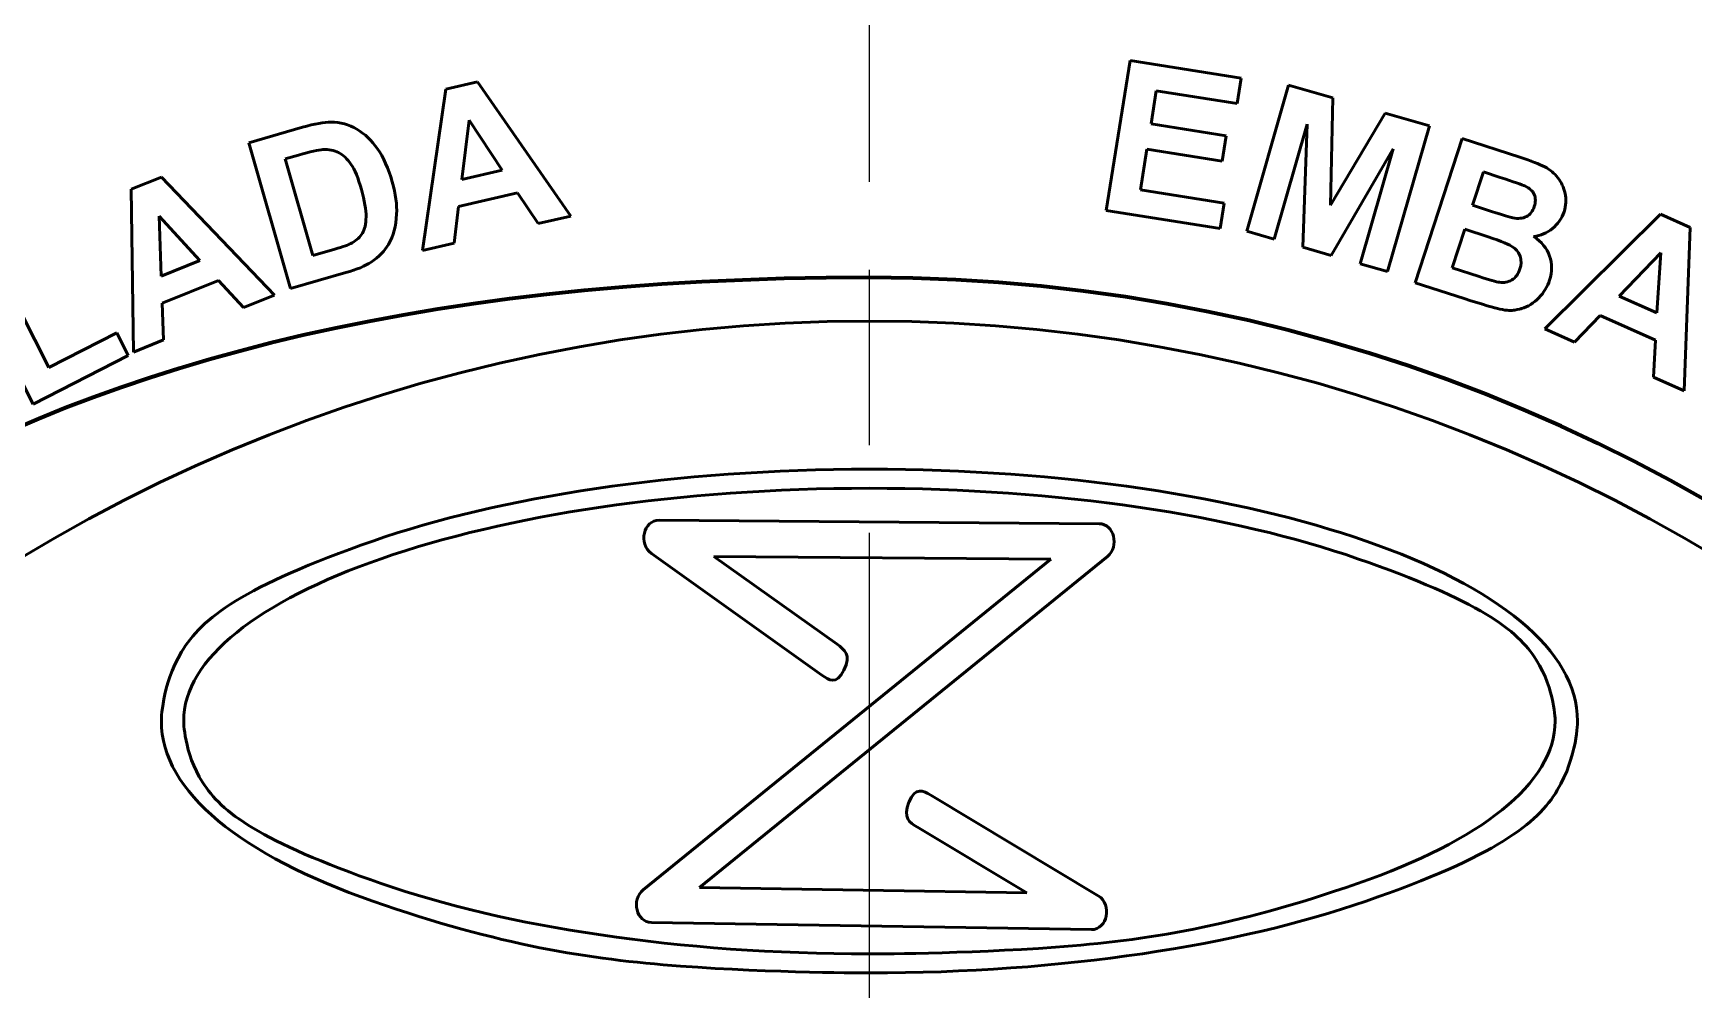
# Model space of a CAD drawing. Extents: x 0 to 988, y 0 to 594.
# Drawn here: x 518.47 to 561.07, y 317.74 to 342.27 of the extents above; entities that cross this region are included whole.
import ezdxf

# ---------------------------------------------------------------- set-up
doc = ezdxf.new("R2010")
doc.units = 0
doc.header["$LTSCALE"] = 1.5
doc.linetypes.add('AM_ISO08W050', pattern=[18, 12, -1.5, 3, -1.5])
doc.layers.add('AM_0', color=7, linetype='CONTINUOUS', lineweight=50)
doc.layers.add('AM_7', color=4, linetype='AM_ISO08W050', lineweight=25)

msp = doc.modelspace()

# ---------------------------------------------------------------- linework, layer by layer
at = {"layer": 'AM_0'}
for radius in [60.3, 54.175, 42.004]:
    msp.add_circle((539.921, 292.885), radius, dxfattribs=at)
at = {"layer": 'AM_0', "color": 7}
for points in [[(545.997, 337.729), (545.997, 337.729), (546.606, 341.572), (546.606, 341.572)], [(546.606, 341.572), (546.606, 341.572), (549.455, 341.121), (549.455, 341.121)], [(547.279, 340.799), (547.279, 340.799), (547.144, 339.947), (547.144, 339.947)], [(549.352, 340.47), (549.352, 340.47), (547.279, 340.799), (547.279, 340.799)], [(549.455, 341.121), (549.455, 341.121), (549.352, 340.47), (549.352, 340.47)], [(549.602, 337.195), (549.602, 337.195), (550.674, 340.936), (550.674, 340.936)], [(550.674, 340.936), (550.674, 340.936), (551.805, 340.612), (551.805, 340.612)], [(551.805, 340.612), (551.805, 340.612), (551.752, 337.865), (551.752, 337.865)], [(525.377, 339.861), (525.688, 339.95), (525.932, 339.995), (526.109, 339.994)], [(526.109, 339.994), (526.347, 339.992), (526.568, 339.931), (526.771, 339.81)], [(547.144, 339.947), (547.144, 339.947), (549.073, 339.641), (549.073, 339.641)], [(551.752, 337.865), (551.752, 337.865), (553.154, 340.225), (553.154, 340.225)], [(553.154, 340.225), (553.154, 340.225), (554.287, 339.9), (554.287, 339.9)], [(523.997, 339.465), (523.997, 339.465), (525.377, 339.861), (525.377, 339.861)], [(526.771, 339.81), (526.975, 339.691), (527.153, 339.523), (527.303, 339.308)], [(549.073, 339.641), (549.073, 339.641), (548.971, 338.994), (548.971, 338.994)], [(551.147, 339.939), (551.147, 339.939), (550.303, 336.994), (550.303, 336.994)], [(551.043, 336.782), (551.043, 336.782), (551.147, 339.939), (551.147, 339.939)], [(554.287, 339.9), (554.287, 339.9), (553.214, 336.16), (553.214, 336.16)], [(553.921, 335.874), (553.921, 335.874), (555.123, 339.575), (555.123, 339.575)], [(555.123, 339.575), (555.123, 339.575), (556.602, 339.094), (556.602, 339.094)], [(525.069, 335.725), (525.069, 335.725), (523.997, 339.465), (523.997, 339.465)], [(525.272, 339.146), (525.272, 339.146), (524.933, 339.049), (524.933, 339.049)], [(525.902, 339.288), (525.79, 339.282), (525.58, 339.234), (525.272, 339.146)], [(526.303, 339.212), (526.186, 339.273), (526.052, 339.298), (525.902, 339.288)], [(526.621, 338.911), (526.525, 339.052), (526.419, 339.152), (526.303, 339.212)], [(527.303, 339.308), (527.453, 339.091), (527.578, 338.809), (527.679, 338.458)], [(547.041, 339.3), (547.041, 339.3), (546.876, 338.254), (546.876, 338.254)], [(548.971, 338.994), (548.971, 338.994), (547.041, 339.3), (547.041, 339.3)], [(553.358, 339.305), (553.358, 339.305), (551.77, 336.574), (551.77, 336.574)], [(552.513, 336.361), (552.513, 336.361), (553.358, 339.305), (553.358, 339.305)], [(556.602, 339.094), (556.895, 338.999), (557.11, 338.916), (557.246, 338.844)], [(524.933, 339.049), (524.933, 339.049), (525.644, 336.572), (525.644, 336.572)], [(526.888, 338.268), (526.806, 338.557), (526.716, 338.771), (526.621, 338.911)], [(555.671, 338.716), (555.671, 338.716), (555.393, 337.86), (555.393, 337.86)], [(556.1, 338.576), (556.1, 338.576), (555.671, 338.716), (555.671, 338.716)], [(557.246, 338.844), (557.382, 338.773), (557.494, 338.681), (557.583, 338.566)], [(520.985, 338.27), (520.985, 338.27), (521.756, 338.581), (521.756, 338.581)], [(521.038, 334.094), (521.038, 334.094), (520.985, 338.27), (520.985, 338.27)], [(521.756, 338.581), (521.756, 338.581), (524.658, 335.557), (524.658, 335.557)], [(527.008, 337.561), (527.011, 337.742), (526.971, 337.979), (526.888, 338.268)], [(527.679, 338.458), (527.767, 338.15), (527.804, 337.874), (527.792, 337.629)], [(546.876, 338.254), (546.876, 338.254), (549.022, 337.914), (549.022, 337.914)], [(556.734, 338.356), (556.663, 338.389), (556.451, 338.462), (556.1, 338.576)], [(556.974, 338.135), (556.933, 338.227), (556.853, 338.301), (556.734, 338.356)], [(557.583, 338.566), (557.671, 338.451), (557.732, 338.318), (557.766, 338.165)], [(549.022, 337.914), (549.022, 337.914), (548.92, 337.266), (548.92, 337.266)], [(555.393, 337.86), (555.393, 337.86), (555.882, 337.701), (555.882, 337.701)], [(556.774, 337.571), (556.871, 337.621), (556.938, 337.706), (556.977, 337.825)], [(556.977, 337.825), (557.014, 337.94), (557.014, 338.043), (556.974, 338.135)], [(557.766, 338.165), (557.8, 338.012), (557.791, 337.855), (557.739, 337.695)], [(522.74, 336.442), (522.74, 336.442), (521.702, 337.58), (521.702, 337.58)], [(521.702, 337.58), (521.702, 337.58), (521.755, 336.045), (521.755, 336.045)], [(526.914, 337.143), (526.974, 337.239), (527.005, 337.379), (527.008, 337.561)], [(527.792, 337.629), (527.777, 337.33), (527.707, 337.072), (527.58, 336.854)], [(548.92, 337.266), (548.92, 337.266), (545.997, 337.729), (545.997, 337.729)], [(555.882, 337.701), (556.173, 337.606), (556.356, 337.552), (556.429, 337.538)], [(556.429, 337.538), (556.562, 337.511), (556.677, 337.522), (556.774, 337.571)], [(557.25, 334.692), (557.25, 334.692), (560.218, 337.631), (560.218, 337.631)], [(557.739, 337.695), (557.682, 337.522), (557.584, 337.378), (557.444, 337.263)], [(560.218, 337.631), (560.218, 337.631), (560.977, 337.293), (560.977, 337.293)], [(526.654, 336.9), (526.767, 336.966), (526.854, 337.046), (526.914, 337.143)], [(550.303, 336.994), (550.303, 336.994), (549.602, 337.195), (549.602, 337.195)], [(555.193, 337.244), (555.193, 337.244), (554.871, 336.255), (554.871, 336.255)], [(555.796, 337.048), (555.796, 337.048), (555.193, 337.244), (555.193, 337.244)], [(556.441, 336.78), (556.351, 336.848), (556.135, 336.938), (555.796, 337.048)], [(557.444, 337.263), (557.303, 337.149), (557.141, 337.082), (556.958, 337.061)], [(556.958, 337.061), (557.162, 336.922), (557.299, 336.754), (557.369, 336.557)], [(560.977, 337.293), (560.977, 337.293), (560.818, 333.104), (560.818, 333.104)], [(517.417, 336.557), (517.417, 336.557), (518.871, 333.703), (518.871, 333.703)], [(525.644, 336.572), (525.644, 336.572), (526.207, 336.733), (526.207, 336.733)], [(526.207, 336.733), (526.418, 336.794), (526.567, 336.849), (526.654, 336.9)], [(527.58, 336.854), (527.487, 336.689), (527.338, 336.538), (527.136, 336.403)], [(551.77, 336.574), (551.77, 336.574), (551.043, 336.782), (551.043, 336.782)], [(556.62, 336.535), (556.591, 336.63), (556.531, 336.712), (556.441, 336.78)], [(556.609, 336.226), (556.645, 336.337), (556.648, 336.44), (556.62, 336.535)], [(557.369, 336.557), (557.439, 336.359), (557.439, 336.153), (557.369, 335.939)], [(560.219, 336.636), (560.219, 336.636), (559.152, 335.531), (559.152, 335.531)], [(560.122, 335.099), (560.122, 335.099), (560.219, 336.636), (560.219, 336.636)], [(518.469, 332.762), (518.469, 332.762), (516.717, 336.2), (516.717, 336.2)], [(521.755, 336.045), (521.755, 336.045), (522.74, 336.442), (522.74, 336.442)], [(526.49, 336.132), (526.49, 336.132), (525.069, 335.725), (525.069, 335.725)], [(527.136, 336.403), (526.985, 336.302), (526.769, 336.212), (526.49, 336.132)], [(553.214, 336.16), (553.214, 336.16), (552.513, 336.361), (552.513, 336.361)], [(554.871, 336.255), (554.871, 336.255), (555.562, 336.03), (555.562, 336.03)], [(556.401, 335.945), (556.497, 336.001), (556.566, 336.095), (556.609, 336.226)], [(523.219, 335.929), (523.219, 335.929), (521.777, 335.347), (521.777, 335.347)], [(523.865, 335.237), (523.865, 335.237), (523.219, 335.929), (523.219, 335.929)], [(555.18, 335.465), (555.18, 335.465), (553.921, 335.874), (553.921, 335.874)], [(555.562, 336.03), (555.832, 335.943), (556.005, 335.894), (556.082, 335.886)], [(556.082, 335.886), (556.2, 335.87), (556.307, 335.89), (556.401, 335.945)], [(557.369, 335.939), (557.315, 335.772), (557.223, 335.62), (557.093, 335.486)], [(521.777, 335.347), (521.777, 335.347), (521.81, 334.407), (521.81, 334.407)], [(524.658, 335.557), (524.658, 335.557), (523.865, 335.237), (523.865, 335.237)], [(556.09, 335.197), (555.961, 335.224), (555.658, 335.313), (555.18, 335.465)], [(559.152, 335.531), (559.152, 335.531), (560.122, 335.099), (560.122, 335.099)], [(558.664, 335.031), (558.664, 335.031), (558.012, 334.353), (558.012, 334.353)], [(560.086, 334.398), (560.086, 334.398), (558.664, 335.031), (558.664, 335.031)], [(518.871, 333.703), (518.871, 333.703), (520.612, 334.589), (520.612, 334.589)], [(520.612, 334.589), (520.612, 334.589), (520.909, 334.005), (520.909, 334.005)], [(521.81, 334.407), (521.81, 334.407), (521.038, 334.094), (521.038, 334.094)], [(558.012, 334.353), (558.012, 334.353), (557.25, 334.692), (557.25, 334.692)], [(520.909, 334.005), (520.909, 334.005), (518.469, 332.762), (518.469, 332.762)], [(560.036, 333.452), (560.036, 333.452), (560.086, 334.398), (560.086, 334.398)], [(560.818, 333.104), (560.818, 333.104), (560.036, 333.452), (560.036, 333.452)], [(527.181, 329.249), (530.452, 330.386), (534.96, 331.091), (539.921, 331.091)], [(539.921, 331.091), (544.881, 331.091), (549.389, 330.386), (552.66, 329.249)], [(539.921, 330.602), (535.034, 330.602), (530.603, 329.911), (527.396, 328.796)], [(552.445, 328.796), (549.239, 329.911), (544.807, 330.602), (539.921, 330.602)], [(534.326, 328.931), (533.987, 329.173), (534.124, 329.787), (534.524, 329.784)], [(534.524, 329.784), (534.524, 329.784), (545.812, 329.694), (545.812, 329.694)], [(545.812, 329.694), (546.198, 329.691), (546.341, 329.111), (546.026, 328.855)], [(538.696, 325.812), (538.696, 325.812), (534.326, 328.931), (534.326, 328.931)], [(534.116, 320.302), (534.116, 320.302), (544.573, 328.786), (544.573, 328.786)], [(546.026, 328.855), (546.026, 328.855), (535.558, 320.361), (535.558, 320.361)], [(544.573, 328.786), (544.573, 328.786), (535.93, 328.855), (535.93, 328.855)], [(535.93, 328.855), (535.93, 328.855), (539.09, 326.6), (539.09, 326.6)], [(539.09, 326.6), (539.276, 326.467), (539.462, 326.334), (539.266, 325.94)], [(539.266, 325.94), (539.069, 325.546), (538.883, 325.679), (538.696, 325.812)], [(540.933, 322.554), (541.104, 322.962), (541.3, 322.844), (541.497, 322.727)], [(541.154, 321.91), (540.958, 322.028), (540.762, 322.145), (540.933, 322.554)], [(541.497, 322.727), (541.497, 322.727), (545.791, 320.15), (545.791, 320.15)], [(543.959, 320.227), (543.959, 320.227), (541.154, 321.91), (541.154, 321.91)], [(535.558, 320.361), (535.558, 320.361), (543.959, 320.227), (543.959, 320.227)], [(534.328, 319.464), (533.943, 319.47), (533.802, 320.047), (534.116, 320.302)], [(545.791, 320.15), (546.158, 319.93), (546.028, 319.276), (545.616, 319.283)], [(545.616, 319.283), (545.616, 319.283), (534.328, 319.464), (534.328, 319.464)]]:
    msp.add_open_spline(points, degree=3, dxfattribs=at)
at = {"layer": 'AM_0'}
for points in [[(528.454, 336.704), (528.454, 336.704), (529.055, 340.836), (529.055, 340.836)], [(529.055, 340.836), (529.055, 340.836), (529.865, 341.023), (529.865, 341.023)], [(529.865, 341.023), (529.865, 341.023), (532.258, 337.582), (532.258, 337.582)], [(529.655, 340.043), (529.655, 340.043), (529.468, 338.517), (529.468, 338.517)], [(530.502, 338.756), (530.502, 338.756), (529.655, 340.043), (529.655, 340.043)], [(529.468, 338.517), (529.468, 338.517), (530.502, 338.756), (530.502, 338.756)], [(529.379, 337.825), (529.379, 337.825), (529.266, 336.891), (529.266, 336.891)], [(530.895, 338.175), (530.895, 338.175), (529.379, 337.825), (529.379, 337.825)], [(531.425, 337.39), (531.425, 337.39), (530.895, 338.175), (530.895, 338.175)], [(532.258, 337.582), (532.258, 337.582), (531.425, 337.39), (531.425, 337.39)], [(529.266, 336.891), (529.266, 336.891), (528.454, 336.704), (528.454, 336.704)]]:
    msp.add_open_spline(points, degree=3, dxfattribs=at)
at = {"layer": 'AM_0', "color": 7, "lineweight": 70}
msp.add_open_spline([(539.921, 336.006), (563.732, 336.006), (583.042, 316.696), (583.042, 292.885), (583.042, 292.885), (583.042, 269.073), (563.732, 249.763), (539.921, 249.763), (539.921, 249.763), (516.109, 249.763), (496.799, 269.073), (496.799, 292.885), (496.799, 292.885), (496.799, 316.696), (516.109, 336.006), (539.921, 336.006)], degree=3, knots=[0, 0, 0, 0, 0.25, 0.25, 0.25, 0.375, 0.5, 0.5, 0.5, 0.625, 0.75, 0.75, 0.75, 0.875, 1, 1, 1, 1], dxfattribs=at)
at = {"layer": 'AM_0', "color": 7}
for points, knots in [([(557.093, 335.486), (556.963, 335.353), (556.814, 335.261), (556.648, 335.21), (556.648, 335.21), (556.482, 335.159), (556.296, 335.155), (556.09, 335.197)], [0.6666667, 0.6666667, 0.6666667, 0.6666667, 0.7333333, 0.7333333, 0.7333333, 0.7666667, 0.8, 0.8, 0.8, 0.8]), ([(527.181, 320.013), (523.832, 321.178), (521.756, 322.81), (521.756, 324.631), (521.756, 324.631), (521.756, 326.452), (523.832, 328.084), (527.181, 329.249)], [0.625, 0.625, 0.625, 0.625, 0.75, 0.75, 0.75, 0.8125, 0.875, 0.875, 0.875, 0.875]), ([(552.66, 329.249), (556.009, 328.084), (558.086, 326.452), (558.086, 324.631), (558.086, 324.631), (558.086, 322.81), (556.009, 321.178), (552.66, 320.013)], [0.125, 0.125, 0.125, 0.125, 0.25, 0.25, 0.25, 0.3125, 0.375, 0.375, 0.375, 0.375]), ([(527.396, 328.796), (524.268, 327.709), (522.329, 326.233), (522.329, 324.631), (522.329, 324.631), (522.329, 323.029), (524.268, 321.553), (527.396, 320.466)], [0.125, 0.125, 0.125, 0.125, 0.25, 0.25, 0.25, 0.3125, 0.375, 0.375, 0.375, 0.375]), ([(552.445, 320.466), (555.573, 321.553), (557.513, 323.029), (557.513, 324.631), (557.513, 324.631), (557.513, 326.233), (555.573, 327.709), (552.445, 328.796)], [0.625, 0.625, 0.625, 0.625, 0.75, 0.75, 0.75, 0.8125, 0.875, 0.875, 0.875, 0.875]), ([(527.396, 320.466), (530.603, 319.351), (535.034, 318.66), (539.921, 318.66), (539.921, 318.66), (544.807, 318.66), (549.239, 319.351), (552.445, 320.466)], [0.375, 0.375, 0.375, 0.375, 0.5, 0.5, 0.5, 0.5625, 0.625, 0.625, 0.625, 0.625]), ([(552.66, 320.013), (549.389, 318.876), (544.881, 318.171), (539.921, 318.171), (539.921, 318.171), (534.96, 318.171), (530.452, 318.876), (527.181, 320.013)], [0.375, 0.375, 0.375, 0.375, 0.5, 0.5, 0.5, 0.5625, 0.625, 0.625, 0.625, 0.625])]:
    msp.add_open_spline(points, degree=3, knots=knots, dxfattribs=at)
at = {"layer": 'AM_7'}
msp.add_line((539.921, 230.458), (539.921, 355.312), dxfattribs=at)

doc.saveas('drawing.dxf')
